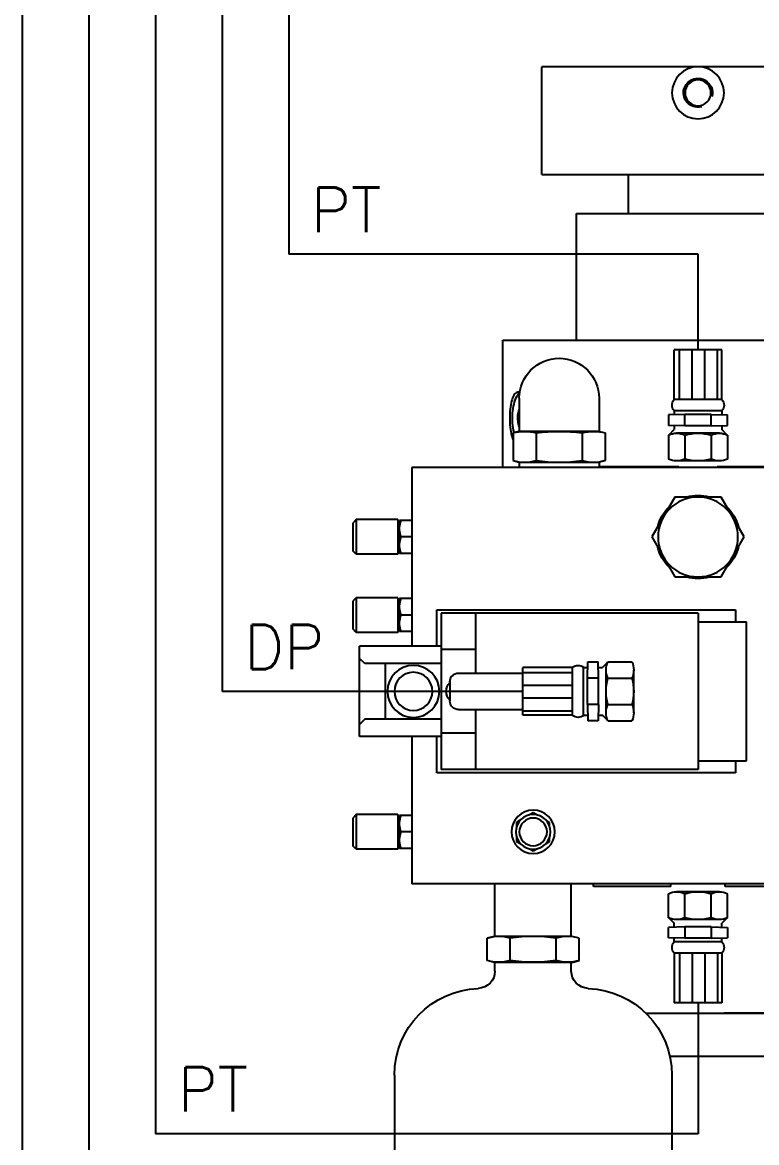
# Model space of a CAD drawing. Extents: x 0 to 34, y 0 to 22.
# Drawn here: x 7.89 to 9.833, y 13.305 to 16.271 of the extents above; entities that cross this region are included whole.
import ezdxf

# ---------------------------------------------------------------- set-up
doc = ezdxf.new("R2010")
doc.units = 0
doc.header["$LTSCALE"] = 0.375
doc.header["$MEASUREMENT"] = 0
doc.linetypes.add('PHANTOM', pattern=[2.5, 1.25, -0.25, 0.25, -0.25, 0.25, -0.25])
doc.layers.get('0').update_dxf_attribs({"color": 4})
for name, color, linetype in [('1', 4, 'Continuous'), ('_GEOM_251_CONT_67108_0_LEFT_', 251, 'Continuous'), ('_GEOM_251_PHAN_67108_0_LEFT_', 251, 'PHANTOM'), ('TEXT', 7, 'Continuous')]:
    doc.layers.add(name, color=color, linetype=linetype)
doc.styles.add('ROMANS', font='ROMANS.shx')

# ---------------------------------------------------------------- blocks, each defined once
blk = doc.blocks.new('A$C30462145')
at = {"layer": '1', "color": 2, "lineweight": -3}
for p, q in [((-0.0628, 3.7243), (0.0628, 3.7243)), ((-0.0628, 3.5928), (-0.0628, 3.7243)), ((-0.052, 3.5928), (-0.052, 3.7243)), ((-0.0183, 3.5928), (-0.0183, 3.7243)), ((0.0154, 3.5928), (0.0154, 3.7243)), ((0.0491, 3.5928), (0.0491, 3.7243)), ((0.0628, 3.5928), (0.0628, 3.7243)), ((-0.0628, 3.5928), (0.0628, 3.5928)), ((-0.0628, 3.5631), (0.0628, 3.5631)), ((-0.0628, 3.5631), (-0.0628, 3.5525)), ((0.0628, 3.5631), (0.0628, 3.5525)), ((-0.0347, 3.5531), (-0.0782, 3.552)), ((-0.0782, 3.5245), (-0.0782, 3.552)), ((-0.0347, 3.5531), (0.0347, 3.5531)), ((-0.0347, 3.5234), (-0.0347, 3.5531)), ((0.0347, 3.5531), (0.0782, 3.552)), ((0.0347, 3.5234), (0.0347, 3.5531)), ((0.0782, 3.552), (0.0782, 3.5245)), ((-0.0347, 3.5234), (-0.0782, 3.5245)), ((-0.0766, 3.4996), (-0.0628, 3.5134)), ((-0.0628, 3.524), (-0.0628, 3.5134)), ((-0.0566, 3.5036), (0.0566, 3.5036)), ((-0.0347, 3.5234), (0.0347, 3.5234)), ((0.0347, 3.5234), (0.0782, 3.5245)), ((0.0628, 3.524), (0.0628, 3.5134)), ((0.0765, 3.4997), (0.0628, 3.5134)), ((-0.0784, 3.4988), (-0.0784, 3.4353)), ((-0.0348, 3.4988), (-0.0348, 3.4353)), ((0.0348, 3.4988), (0.0348, 3.4353)), ((0.0784, 3.4988), (0.0784, 3.4353)), ((-0.0566, 3.4305), (0.0566, 3.4305)), ((0.1701, 2.7636), (0.1701, 2.8768)), ((0.2384, 2.8986), (0.175, 2.8986)), ((0.2393, 2.8967), (0.253, 2.883)), ((0.2432, 2.7636), (0.2432, 2.8768)), ((0.2636, 2.883), (0.253, 2.883)), ((0.263, 2.8549), (0.2641, 2.8984)), ((0.2916, 2.8984), (0.2641, 2.8984)), ((0.2927, 2.8549), (0.2916, 2.8984)), ((0.3027, 2.883), (0.2921, 2.883)), ((0.3027, 2.7574), (0.3027, 2.883)), ((0.3324, 2.7574), (0.3324, 2.883)), ((0.3324, 2.883), (0.4639, 2.883)), ((0.4639, 2.7574), (0.4639, 2.883)), ((0.2384, 2.8551), (0.175, 2.8551)), ((0.263, 2.7855), (0.263, 2.8549)), ((0.263, 2.8549), (0.2927, 2.8549)), ((0.2927, 2.7855), (0.2927, 2.8549)), ((0.3324, 2.8693), (0.4639, 2.8693)), ((0.3324, 2.8356), (0.4639, 2.8356)), ((0.3324, 2.8019), (0.4639, 2.8019)), ((0.2384, 2.7854), (0.175, 2.7854)), ((0.263, 2.7855), (0.2641, 2.742)), ((0.263, 2.7855), (0.2927, 2.7855)), ((0.2927, 2.7855), (0.2916, 2.742)), ((0.3324, 2.7682), (0.4639, 2.7682)), ((0.2384, 2.7418), (0.175, 2.7418)), ((0.2393, 2.7436), (0.253, 2.7574)), ((0.2636, 2.7574), (0.253, 2.7574)), ((0.2641, 2.742), (0.2916, 2.742)), ((0.3027, 2.7574), (0.2921, 2.7574)), ((0.3324, 2.7574), (0.4639, 2.7574)), ((-0.0784, 2.221), (-0.0784, 2.2845)), ((-0.0566, 2.2893), (0.0566, 2.2893)), ((-0.0348, 2.221), (-0.0348, 2.2845)), ((0.0348, 2.221), (0.0348, 2.2845)), ((0.0784, 2.221), (0.0784, 2.2845)), ((-0.0347, 2.1965), (-0.0782, 2.1954)), ((-0.0782, 2.1954), (-0.0782, 2.1679)), ((-0.0766, 2.2202), (-0.0628, 2.2065)), ((-0.0628, 2.1959), (-0.0628, 2.2065)), ((-0.0566, 2.2162), (0.0566, 2.2162)), ((-0.0347, 2.1965), (0.0347, 2.1965)), ((-0.0347, 2.1965), (-0.0347, 2.1668)), ((0.0347, 2.1965), (0.0782, 2.1954)), ((0.0347, 2.1965), (0.0347, 2.1668)), ((0.0765, 2.2202), (0.0628, 2.2065)), ((0.0628, 2.1959), (0.0628, 2.2065)), ((0.0782, 2.1679), (0.0782, 2.1954)), ((-0.0347, 2.1668), (-0.0782, 2.1679)), ((-0.0628, 2.1568), (-0.0628, 2.1674)), ((-0.0347, 2.1668), (0.0347, 2.1668)), ((0.0347, 2.1668), (0.0782, 2.1679)), ((0.0628, 2.1568), (0.0628, 2.1674)), ((-0.0628, 2.1568), (0.0628, 2.1568)), ((-0.0628, 2.1271), (0.0628, 2.1271)), ((-0.0628, 2.1271), (-0.0628, 1.9956)), ((-0.052, 2.1271), (-0.052, 1.9956)), ((-0.0183, 2.1271), (-0.0183, 1.9956)), ((0.0154, 2.1271), (0.0154, 1.9956)), ((0.0491, 2.1271), (0.0491, 1.9956)), ((0.0628, 2.1271), (0.0628, 1.9956)), ((-0.0628, 1.9956), (0.0628, 1.9956))]:
    blk.add_line(p, q, dxfattribs=at)
for centre, radius, start, end in [((-0.0472, 3.5779), 0.0216, 136.4389, 223.5611), ((0.0472, 3.5779), 0.0216, 316.4389, 43.5611), ((-0.0566, 3.4519), 0.0518, 65.1171, 114.8829), ((0, 3.3749), 0.1288, 74.2981, 105.7019), ((0.0566, 3.4519), 0.0518, 65.1171, 114.8829), ((-0.0566, 3.4823), 0.0518, 245.1171, 294.8829), ((0, 3.5593), 0.1288, 254.2981, 285.7019), ((0.0566, 3.4823), 0.0518, 245.1171, 294.8829), ((0.2219, 2.8768), 0.0518, 155.1171, 204.8829), ((0.1915, 2.8768), 0.0518, 335.1171, 24.8829), ((0.3175, 2.8674), 0.0216, 46.4389, 133.5611), ((0.2989, 2.8202), 0.1288, 164.2981, 195.7019), ((0.1145, 2.8202), 0.1288, 344.2981, 15.7019), ((0.2219, 2.7636), 0.0518, 155.1171, 204.8829), ((0.1915, 2.7636), 0.0518, 335.1171, 24.8829), ((0.3175, 2.773), 0.0216, 226.4389, 313.5611), ((-0.0566, 2.2376), 0.0518, 65.1171, 114.8829), ((0, 2.1606), 0.1288, 74.2981, 105.7019), ((0.0566, 2.2376), 0.0518, 65.1171, 114.8829), ((-0.0566, 2.268), 0.0518, 245.1171, 294.8829), ((0, 2.345), 0.1288, 254.2981, 285.7019), ((0.0566, 2.268), 0.0518, 245.1171, 294.8829), ((-0.0472, 2.1419), 0.0216, 136.4389, 223.5611), ((0.0472, 2.1419), 0.0216, 316.4389, 43.5611)]:
    blk.add_arc(centre, radius, start, end, dxfattribs=at)
at = {"layer": '_GEOM_251_CONT_67108_0_LEFT_', "linetype": 'Continuous', "lineweight": -3}
for p, q in [((0.4742, 3.5627), (0.4731, 3.5658)), ((0.4752, 3.5594), (0.4742, 3.5627)), ((0.4759, 3.5557), (0.4752, 3.5594)), ((0.4751, 3.5278), (0.4759, 3.5315)), ((0.4765, 3.5518), (0.4759, 3.5557)), ((0.4759, 3.5315), (0.4764, 3.5354)), ((0.4764, 3.5354), (0.4768, 3.5394)), ((0.4768, 3.5477), (0.4765, 3.5518)), ((0.4769, 3.5436), (0.4768, 3.5477)), ((0.4768, 3.5394), (0.4769, 3.5436)), ((0.4731, 3.5214), (0.4742, 3.5244)), ((0.4742, 3.5244), (0.4751, 3.5278))]:
    blk.add_line(p, q, dxfattribs=at)
blk.add_arc((0, 4.4049), 0.0383, 255, 195, dxfattribs=at)
at = {"layer": '_GEOM_251_PHAN_67108_0_LEFT_', "linetype": 'Continuous', "lineweight": -3, "ltscale": 0.9256}
blk.add_line((-0.4134, 4.4738), (0.4134, 4.4738), dxfattribs=at)
at = {"layer": '_GEOM_251_PHAN_67108_0_LEFT_', "linetype": 'Continuous', "lineweight": -3, "ltscale": 0.1171}
blk.add_line((0.4134, 4.189), (0.4134, 4.4738), dxfattribs=at)
at = {"layer": '_GEOM_251_PHAN_67108_0_LEFT_', "linetype": 'Continuous', "lineweight": -3, "ltscale": 0.3088}
blk.add_line((0.4134, 4.189), (-0.3376, 4.189), dxfattribs=at)
at = {"layer": '_GEOM_251_PHAN_67108_0_LEFT_', "linetype": 'Continuous', "lineweight": -3, "ltscale": 0.0425}
blk.add_line((0.1837, 4.0856), (0.1837, 4.189), dxfattribs=at)
at = {"layer": '_GEOM_251_PHAN_67108_0_LEFT_', "linetype": 'Continuous', "lineweight": -3, "ltscale": 0.2157}
blk.add_line((0.3215, 4.0856), (-0.203, 4.0856), dxfattribs=at)
at = {"layer": '_GEOM_251_PHAN_67108_0_LEFT_', "linetype": 'Continuous', "lineweight": -3, "ltscale": 0.1379}
blk.add_line((0.3215, 3.7503), (0.3215, 4.0856), dxfattribs=at)
at = {"layer": '_GEOM_251_PHAN_67108_0_LEFT_', "linetype": 'Continuous', "lineweight": -3, "ltscale": 0.1842}
blk.add_line((0.5167, 3.7503), (-0.1819, 3.7503), dxfattribs=at)
at = {"layer": '_GEOM_251_PHAN_67108_0_LEFT_', "linetype": 'Continuous', "lineweight": -3, "ltscale": 0.1388}
blk.add_line((0.5167, 3.4127), (0.5167, 3.7503), dxfattribs=at)
at = {"layer": '_GEOM_251_PHAN_67108_0_LEFT_', "linetype": 'Continuous', "lineweight": -3, "ltscale": 0.0359}
for p, q in [((0.2618, 3.5965), (0.2618, 3.5092)), ((0.4731, 3.5965), (0.4731, 3.5092)), ((0.79, 3.1854), (0.79, 3.2726)), ((0.79, 2.9787), (0.79, 3.0659)), ((0.79, 2.4045), (0.79, 2.4918))]:
    blk.add_line(p, q, dxfattribs=at)
at = {"layer": '_GEOM_251_PHAN_67108_0_LEFT_', "linetype": 'Continuous', "lineweight": -3}
for p, q in [((0.4718, 3.6118), (0.472, 3.6119)), ((0.4719, 3.6102), (0.4739, 3.6087)), ((0.472, 3.6119), (0.4745, 3.6125)), ((0.4739, 3.6087), (0.4763, 3.6063)), ((0.4745, 3.6125), (0.4757, 3.6125)), ((0.4757, 3.6125), (0.4769, 3.6125)), ((0.4763, 3.6063), (0.4785, 3.6033)), ((0.4769, 3.6125), (0.4792, 3.6119)), ((0.4785, 3.6033), (0.4807, 3.5998)), ((0.4792, 3.6119), (0.4814, 3.6108)), ((0.4807, 3.5998), (0.4827, 3.5957)), ((0.4814, 3.6108), (0.4836, 3.6092)), ((0.4827, 3.5957), (0.4846, 3.5912)), ((0.4836, 3.6092), (0.4856, 3.607)), ((0.4846, 3.5912), (0.4862, 3.5862)), ((0.4856, 3.607), (0.4875, 3.6043)), ((0.4875, 3.6043), (0.4892, 3.6011)), ((0.4892, 3.6011), (0.4908, 3.5975)), ((0.4908, 3.5975), (0.4922, 3.5934)), ((0.4922, 3.5934), (0.4935, 3.5889)), ((0.4935, 3.5889), (0.4947, 3.5841)), ((0.4737, 3.5581), (0.4731, 3.56)), ((0.4862, 3.5862), (0.4877, 3.5809)), ((0.4877, 3.5809), (0.489, 3.5752)), ((0.489, 3.5752), (0.4901, 3.5692)), ((0.4901, 3.5692), (0.4909, 3.563)), ((0.4909, 3.563), (0.4915, 3.5567)), ((0.4947, 3.5841), (0.4956, 3.5789)), ((0.4956, 3.5789), (0.4965, 3.5735)), ((0.4965, 3.5735), (0.4971, 3.5678)), ((0.4971, 3.5678), (0.4977, 3.5619)), ((0.4977, 3.5619), (0.498, 3.5559)), ((0.4743, 3.5554), (0.4737, 3.5581)), ((0.4737, 3.5292), (0.4743, 3.5318)), ((0.4747, 3.5526), (0.4743, 3.5554)), ((0.4743, 3.5318), (0.4747, 3.5346)), ((0.4751, 3.5497), (0.4747, 3.5526)), ((0.4747, 3.5346), (0.4751, 3.5376)), ((0.4753, 3.5467), (0.4751, 3.5497)), ((0.4751, 3.5376), (0.4753, 3.5406)), ((0.4754, 3.5436), (0.4753, 3.5467)), ((0.4753, 3.5406), (0.4754, 3.5436)), ((0.4915, 3.5306), (0.4909, 3.5242)), ((0.4915, 3.5567), (0.4919, 3.5502)), ((0.4919, 3.5371), (0.4915, 3.5306)), ((0.4919, 3.5502), (0.492, 3.5436)), ((0.492, 3.5436), (0.4919, 3.5371)), ((0.498, 3.5314), (0.4977, 3.5254)), ((0.498, 3.5559), (0.4983, 3.5498)), ((0.4983, 3.5375), (0.498, 3.5314)), ((0.4983, 3.5498), (0.4983, 3.5436)), ((0.4983, 3.5436), (0.4983, 3.5375)), ((0.2532, 3.5063), (0.2455, 3.5046)), ((0.2608, 3.5076), (0.2532, 3.5063)), ((0.2684, 3.5084), (0.2608, 3.5076)), ((0.276, 3.5086), (0.2684, 3.5084)), ((0.2836, 3.5084), (0.276, 3.5086)), ((0.2911, 3.5076), (0.2836, 3.5084)), ((0.2987, 3.5063), (0.2911, 3.5076)), ((0.3065, 3.5046), (0.2987, 3.5063)), ((0.322, 3.5063), (0.3065, 3.5046)), ((0.3371, 3.5076), (0.322, 3.5063)), ((0.3523, 3.5084), (0.3371, 3.5076)), ((0.3674, 3.5086), (0.3523, 3.5084)), ((0.3826, 3.5084), (0.3674, 3.5086)), ((0.3978, 3.5076), (0.3826, 3.5084)), ((0.4129, 3.5063), (0.3978, 3.5076)), ((0.4284, 3.5046), (0.4129, 3.5063)), ((0.4362, 3.5063), (0.4284, 3.5046)), ((0.4438, 3.5076), (0.4362, 3.5063)), ((0.4513, 3.5084), (0.4438, 3.5076)), ((0.4589, 3.5086), (0.4513, 3.5084)), ((0.4665, 3.5084), (0.4589, 3.5086)), ((0.4741, 3.5076), (0.4665, 3.5084)), ((0.4731, 3.5272), (0.4737, 3.5292)), ((0.4817, 3.5063), (0.4741, 3.5076)), ((0.4894, 3.5046), (0.4817, 3.5063)), ((0.4877, 3.5064), (0.4874, 3.5051)), ((0.489, 3.5121), (0.4877, 3.5064)), ((0.4901, 3.518), (0.489, 3.5121)), ((0.4909, 3.5242), (0.4901, 3.518)), ((0.4947, 3.5032), (0.4935, 3.4983)), ((0.4956, 3.5084), (0.4947, 3.5032)), ((0.4965, 3.5138), (0.4956, 3.5084)), ((0.4971, 3.5195), (0.4965, 3.5138)), ((0.4977, 3.5254), (0.4971, 3.5195)), ((0.4908, 3.4898), (0.4894, 3.4867)), ((0.4922, 3.4938), (0.4908, 3.4898)), ((0.4935, 3.4983), (0.4922, 3.4938)), ((0.2532, 3.4294), (0.2455, 3.4311)), ((0.2608, 3.4281), (0.2532, 3.4294)), ((0.2684, 3.4273), (0.2608, 3.4281)), ((0.276, 3.4271), (0.2684, 3.4273)), ((0.2836, 3.4273), (0.276, 3.4271)), ((0.2911, 3.4281), (0.2836, 3.4273)), ((0.2987, 3.4294), (0.2911, 3.4281)), ((0.3065, 3.4311), (0.2987, 3.4294)), ((0.322, 3.4294), (0.3065, 3.4311)), ((0.3371, 3.4281), (0.322, 3.4294)), ((0.3523, 3.4273), (0.3371, 3.4281)), ((0.3674, 3.4271), (0.3523, 3.4273)), ((0.3826, 3.4273), (0.3674, 3.4271)), ((0.3978, 3.4281), (0.3826, 3.4273)), ((0.4129, 3.4294), (0.3978, 3.4281)), ((0.4284, 3.4311), (0.4129, 3.4294)), ((0.4362, 3.4294), (0.4284, 3.4311)), ((0.4438, 3.4281), (0.4362, 3.4294)), ((0.4513, 3.4273), (0.4438, 3.4281)), ((0.4589, 3.4271), (0.4513, 3.4273)), ((0.4665, 3.4273), (0.4589, 3.4271)), ((0.4741, 3.4281), (0.4665, 3.4273)), ((0.4817, 3.4294), (0.4741, 3.4281)), ((0.4894, 3.4311), (0.4817, 3.4294)), ((0.7869, 3.2701), (0.7861, 3.2726)), ((0.7877, 3.2676), (0.7869, 3.2701)), ((0.7883, 3.2651), (0.7877, 3.2676)), ((0.7888, 3.2627), (0.7883, 3.2651)), ((0.7892, 3.2603), (0.7888, 3.2627)), ((0.7869, 3.2316), (0.7877, 3.234)), ((0.7877, 3.234), (0.7883, 3.2365)), ((0.7883, 3.2365), (0.7888, 3.2389)), ((0.7888, 3.2389), (0.7892, 3.2413)), ((0.7896, 3.258), (0.7892, 3.2603)), ((0.7892, 3.2413), (0.7896, 3.2437)), ((0.7898, 3.2556), (0.7896, 3.258)), ((0.7896, 3.2437), (0.7898, 3.2461)), ((0.79, 3.2532), (0.7898, 3.2556)), ((0.7898, 3.2461), (0.79, 3.2484)), ((0.79, 3.2508), (0.79, 3.2532)), ((0.79, 3.2484), (0.79, 3.2508)), ((0.7861, 3.229), (0.7869, 3.2316)), ((0.7869, 3.2264), (0.7861, 3.229)), ((0.7877, 3.224), (0.7869, 3.2264)), ((0.7883, 3.2215), (0.7877, 3.224)), ((0.7888, 3.2191), (0.7883, 3.2215)), ((0.7892, 3.2167), (0.7888, 3.2191)), ((0.7896, 3.2143), (0.7892, 3.2167)), ((0.7898, 3.2119), (0.7896, 3.2143)), ((0.79, 3.2096), (0.7898, 3.2119)), ((0.7898, 3.2024), (0.79, 3.2048)), ((0.79, 3.2072), (0.79, 3.2096)), ((0.79, 3.2048), (0.79, 3.2072)), ((0.7861, 3.1854), (0.7869, 3.1879)), ((0.7869, 3.1879), (0.7877, 3.1904)), ((0.7877, 3.1904), (0.7883, 3.1929)), ((0.7883, 3.1929), (0.7888, 3.1953)), ((0.7888, 3.1953), (0.7892, 3.1977)), ((0.7892, 3.1977), (0.7896, 3.2)), ((0.7896, 3.2), (0.7898, 3.2024)), ((0.7869, 3.0634), (0.7861, 3.0659)), ((0.7877, 3.0609), (0.7869, 3.0634)), ((0.7883, 3.0585), (0.7877, 3.0609)), ((0.7888, 3.056), (0.7883, 3.0585)), ((0.7892, 3.0537), (0.7888, 3.056)), ((0.7869, 3.0249), (0.7877, 3.0274)), ((0.7877, 3.0274), (0.7883, 3.0298)), ((0.7883, 3.0298), (0.7888, 3.0322)), ((0.7888, 3.0322), (0.7892, 3.0346)), ((0.7896, 3.0513), (0.7892, 3.0537)), ((0.7892, 3.0346), (0.7896, 3.037)), ((0.7898, 3.0489), (0.7896, 3.0513)), ((0.7896, 3.037), (0.7898, 3.0394)), ((0.79, 3.0465), (0.7898, 3.0489)), ((0.7898, 3.0394), (0.79, 3.0417)), ((0.79, 3.0441), (0.79, 3.0465)), ((0.79, 3.0417), (0.79, 3.0441)), ((0.7861, 3.0223), (0.7869, 3.0249)), ((0.7869, 3.0198), (0.7861, 3.0223)), ((0.7877, 3.0173), (0.7869, 3.0198)), ((0.7883, 3.0148), (0.7877, 3.0173)), ((0.7888, 3.0124), (0.7883, 3.0148)), ((0.7892, 3.01), (0.7888, 3.0124)), ((0.7896, 3.0076), (0.7892, 3.01)), ((0.7898, 3.0053), (0.7896, 3.0076)), ((0.7896, 2.9934), (0.7898, 2.9957)), ((0.79, 3.0029), (0.7898, 3.0053)), ((0.7898, 2.9957), (0.79, 2.9981)), ((0.79, 3.0005), (0.79, 3.0029)), ((0.79, 2.9981), (0.79, 3.0005)), ((0.7861, 2.9787), (0.7869, 2.9812)), ((0.7869, 2.9812), (0.7877, 2.9837)), ((0.7877, 2.9837), (0.7883, 2.9862)), ((0.7883, 2.9862), (0.7888, 2.9886)), ((0.7888, 2.9886), (0.7892, 2.991)), ((0.7892, 2.991), (0.7896, 2.9934)), ((0.7869, 2.4892), (0.7861, 2.4918)), ((0.7877, 2.4868), (0.7869, 2.4892)), ((0.7883, 2.4843), (0.7877, 2.4868)), ((0.7888, 2.4819), (0.7883, 2.4843)), ((0.7892, 2.4795), (0.7888, 2.4819)), ((0.7896, 2.4771), (0.7892, 2.4795)), ((0.7892, 2.4605), (0.7896, 2.4628)), ((0.7898, 2.4747), (0.7896, 2.4771)), ((0.7896, 2.4628), (0.7898, 2.4652)), ((0.79, 2.4724), (0.7898, 2.4747)), ((0.7898, 2.4652), (0.79, 2.4676)), ((0.79, 2.47), (0.79, 2.4724)), ((0.79, 2.4676), (0.79, 2.47)), ((0.7861, 2.4482), (0.7869, 2.4507)), ((0.7869, 2.4456), (0.7861, 2.4482)), ((0.7869, 2.4507), (0.7877, 2.4532)), ((0.7877, 2.4431), (0.7869, 2.4456)), ((0.7877, 2.4532), (0.7883, 2.4557)), ((0.7883, 2.4407), (0.7877, 2.4431)), ((0.7883, 2.4557), (0.7888, 2.4581)), ((0.7888, 2.4383), (0.7883, 2.4407)), ((0.7888, 2.4581), (0.7892, 2.4605)), ((0.7892, 2.4359), (0.7888, 2.4383)), ((0.7896, 2.4335), (0.7892, 2.4359)), ((0.7898, 2.4311), (0.7896, 2.4335)), ((0.7861, 2.4045), (0.7869, 2.4071)), ((0.7869, 2.4071), (0.7877, 2.4096)), ((0.7877, 2.4096), (0.7883, 2.412)), ((0.7883, 2.412), (0.7888, 2.4144)), ((0.7888, 2.4144), (0.7892, 2.4168)), ((0.7892, 2.4168), (0.7896, 2.4192)), ((0.7896, 2.4192), (0.7898, 2.4216)), ((0.79, 2.4287), (0.7898, 2.4311)), ((0.7898, 2.4216), (0.79, 2.424)), ((0.79, 2.4263), (0.79, 2.4287)), ((0.79, 2.424), (0.79, 2.4263)), ((0.3144, 2.167), (0.3221, 2.1687)), ((0.3221, 2.1687), (0.3297, 2.17)), ((0.3297, 2.17), (0.3373, 2.1708)), ((0.3373, 2.1708), (0.3449, 2.171)), ((0.3449, 2.171), (0.3525, 2.1708)), ((0.3525, 2.1708), (0.36, 2.17)), ((0.36, 2.17), (0.3676, 2.1687)), ((0.3676, 2.1687), (0.3754, 2.167)), ((0.3754, 2.167), (0.3909, 2.1687)), ((0.3909, 2.1687), (0.406, 2.17)), ((0.406, 2.17), (0.4212, 2.1708)), ((0.4212, 2.1708), (0.4364, 2.171)), ((0.4364, 2.171), (0.4515, 2.1708)), ((0.4515, 2.1708), (0.4667, 2.17)), ((0.4667, 2.17), (0.4818, 2.1687)), ((0.4818, 2.1687), (0.4973, 2.167)), ((0.4973, 2.167), (0.5051, 2.1687)), ((0.5051, 2.1687), (0.5127, 2.17)), ((0.5127, 2.17), (0.5202, 2.1708)), ((0.5202, 2.1708), (0.5278, 2.171)), ((0.5278, 2.171), (0.5354, 2.1708)), ((0.543, 2.17), (0.5506, 2.1687)), ((0.5506, 2.1687), (0.5583, 2.167)), ((0.3144, 2.1073), (0.3221, 2.1056)), ((0.3676, 2.1056), (0.3754, 2.1073)), ((0.3754, 2.1073), (0.3909, 2.1056)), ((0.4818, 2.1056), (0.4973, 2.1073)), ((0.4973, 2.1073), (0.5051, 2.1056)), ((0.5506, 2.1056), (0.5583, 2.1073)), ((0.3221, 2.1056), (0.3297, 2.1043)), ((0.3297, 2.1043), (0.3373, 2.1035)), ((0.3373, 2.1035), (0.3449, 2.1032)), ((0.3449, 2.1032), (0.3525, 2.1035)), ((0.3525, 2.1035), (0.36, 2.1043)), ((0.36, 2.1043), (0.3676, 2.1056)), ((0.3909, 2.1056), (0.406, 2.1043)), ((0.406, 2.1043), (0.4212, 2.1035)), ((0.4212, 2.1035), (0.4364, 2.1032)), ((0.4364, 2.1032), (0.4515, 2.1035)), ((0.4515, 2.1035), (0.4667, 2.1043)), ((0.4667, 2.1043), (0.4818, 2.1056)), ((0.5051, 2.1056), (0.5127, 2.1043)), ((0.5127, 2.1043), (0.5202, 2.1035)), ((0.5202, 2.1035), (0.5278, 2.1032)), ((0.5278, 2.1032), (0.5354, 2.1035)), ((0.543, 2.1043), (0.5506, 2.1056))]:
    blk.add_line(p, q, dxfattribs=at)
at = {"layer": '_GEOM_251_PHAN_67108_0_LEFT_', "linetype": 'Continuous', "lineweight": -3, "ltscale": 0.0079}
for p, q in [((0.2641, 3.5092), (0.2455, 3.5046)), ((0.4708, 3.5092), (0.4894, 3.5046)), ((0.2455, 3.4311), (0.2641, 3.4265)), ((0.4894, 3.4311), (0.4708, 3.4265)), ((0.3144, 2.167), (0.333, 2.1716)), ((0.5583, 2.167), (0.5397, 2.1716)), ((0.333, 2.1027), (0.3144, 2.1073)), ((0.5397, 2.1027), (0.5583, 2.1073))]:
    blk.add_line(p, q, dxfattribs=at)
at = {"layer": '_GEOM_251_PHAN_67108_0_LEFT_', "linetype": 'Continuous', "lineweight": -3, "ltscale": 0.0302}
for p, q in [((0.2455, 3.5046), (0.2455, 3.4311)), ((0.3065, 3.5046), (0.3065, 3.4311)), ((0.4284, 3.5046), (0.4284, 3.4311)), ((0.4894, 3.5046), (0.4894, 3.4311)), ((0.914, 3.2657), (0.914, 3.1923)), ((0.914, 3.0591), (0.914, 2.9856)), ((0.914, 2.4849), (0.914, 2.4114))]:
    blk.add_line(p, q, dxfattribs=at)
at = {"layer": '_GEOM_251_PHAN_67108_0_LEFT_', "linetype": 'Continuous', "lineweight": -3, "ltscale": 0.0869}
for p, q in [((0.4731, 3.5092), (0.2618, 3.5092)), ((0.0505, 3.415), (0.2618, 3.415)), ((0.2618, 3.4265), (0.4731, 3.4265))]:
    blk.add_line(p, q, dxfattribs=at)
at = {"layer": '_GEOM_251_PHAN_67108_0_LEFT_', "linetype": 'Continuous', "lineweight": -3, "ltscale": 0.5295}
blk.add_line((-0.5298, 3.4127), (0.7579, 3.4127), dxfattribs=at)
at = {"layer": '_GEOM_251_PHAN_67108_0_LEFT_', "linetype": 'Continuous', "lineweight": -3, "ltscale": 0.093}
blk.add_line((-0.2768, 3.415), (-0.0505, 3.415), dxfattribs=at)
at = {"layer": '_GEOM_251_PHAN_67108_0_LEFT_', "linetype": 'Continuous', "lineweight": -3, "ltscale": 0.0057}
for p, q in [((0.2618, 3.4265), (0.2618, 3.4127)), ((0.4731, 3.4265), (0.4731, 3.4127))]:
    blk.add_line(p, q, dxfattribs=at)
at = {"layer": '_GEOM_251_PHAN_67108_0_LEFT_', "linetype": 'Continuous', "lineweight": -3, "ltscale": 0.1946}
blk.add_line((0.7579, 3.4127), (0.7579, 2.9396), dxfattribs=at)
at = {"layer": '_GEOM_251_PHAN_67108_0_LEFT_', "linetype": 'Continuous', "lineweight": -3, "ltscale": 0.0502}
for p, q in [((-0.122, 3.229), (-0.061, 3.3346)), ((-0.061, 3.3346), (0.061, 3.3346)), ((0.061, 3.3346), (0.122, 3.229)), ((-0.061, 3.1234), (-0.122, 3.229)), ((0.122, 3.229), (0.061, 3.1234)), ((0.061, 3.1234), (-0.061, 3.1234))]:
    blk.add_line(p, q, dxfattribs=at)
at = {"layer": '_GEOM_251_PHAN_67108_0_LEFT_', "linetype": 'Continuous', "lineweight": -3, "ltscale": 0.0132}
for p, q in [((0.7579, 3.2726), (0.79, 3.2726)), ((0.7579, 3.1854), (0.79, 3.1854)), ((0.7579, 3.0659), (0.79, 3.0659)), ((-0.0988, 3.0361), (-0.0988, 3.0039)), ((0.7579, 2.9787), (0.79, 2.9787)), ((-0.0988, 2.6365), (-0.0988, 2.6043)), ((0.7579, 2.4918), (0.79, 2.4918)), ((0.7579, 2.4045), (0.79, 2.4045))]:
    blk.add_line(p, q, dxfattribs=at)
at = {"layer": '_GEOM_251_PHAN_67108_0_LEFT_', "linetype": 'Continuous', "lineweight": -3, "ltscale": 0.0019}
for p, q in [((0.7946, 3.2635), (0.79, 3.2635)), ((0.7946, 3.1946), (0.79, 3.1946)), ((0.7946, 3.0568), (0.79, 3.0568)), ((0.7946, 2.9879), (0.79, 2.9879)), ((0.7946, 2.4826), (0.79, 2.4826)), ((0.7946, 2.4137), (0.79, 2.4137))]:
    blk.add_line(p, q, dxfattribs=at)
at = {"layer": '_GEOM_251_PHAN_67108_0_LEFT_', "linetype": 'Continuous', "lineweight": -3, "ltscale": 0.0378}
for p, q in [((0.7946, 3.2749), (0.7946, 3.1831)), ((0.9049, 3.2749), (0.9049, 3.1831)), ((0.7946, 3.0682), (0.7946, 2.9764)), ((0.9049, 3.0682), (0.9049, 2.9764)), ((0.5879, 2.9309), (0.6798, 2.9309)), ((0.5879, 2.7095), (0.6798, 2.7095)), ((0.7946, 2.4941), (0.7946, 2.4022)), ((0.9049, 2.4941), (0.9049, 2.4022)), ((0.3353, 2.1716), (0.3353, 2.3104)), ((0.5374, 2.1716), (0.5374, 2.3104))]:
    blk.add_line(p, q, dxfattribs=at)
at = {"layer": '_GEOM_251_PHAN_67108_0_LEFT_', "linetype": 'Continuous', "lineweight": -3, "ltscale": 0.0453}
for p, q in [((0.7946, 3.2749), (0.9049, 3.2749)), ((0.7946, 3.1831), (0.9049, 3.1831)), ((0.7946, 3.0682), (0.9049, 3.0682)), ((0.7946, 2.9764), (0.9049, 2.9764)), ((0.7946, 2.4941), (0.9049, 2.4941)), ((0.7946, 2.4022), (0.9049, 2.4022))]:
    blk.add_line(p, q, dxfattribs=at)
at = {"layer": '_GEOM_251_PHAN_67108_0_LEFT_', "linetype": 'Continuous', "lineweight": -3, "ltscale": 0.0053}
for p, q in [((0.9049, 3.2749), (0.914, 3.2657)), ((0.9049, 3.1831), (0.914, 3.1923)), ((0.9049, 3.0682), (0.914, 3.0591)), ((0.9049, 2.9764), (0.914, 2.9856)), ((0.9049, 2.4941), (0.914, 2.4849)), ((0.9049, 2.4022), (0.914, 2.4114))]:
    blk.add_line(p, q, dxfattribs=at)
at = {"layer": '_GEOM_251_PHAN_67108_0_LEFT_', "linetype": 'Continuous', "lineweight": -3, "ltscale": 0.0116}
for p, q in [((0.7579, 3.229), (0.7861, 3.229)), ((0.7579, 3.0223), (0.7861, 3.0223)), ((0.7579, 2.4482), (0.7861, 2.4482))]:
    blk.add_line(p, q, dxfattribs=at)
at = {"layer": '_GEOM_251_PHAN_67108_0_LEFT_', "linetype": 'Continuous', "lineweight": -3, "ltscale": 0.3249}
for p, q in [((0.6913, 3.0361), (-0.0988, 3.0361)), ((-0.0988, 2.6043), (0.6913, 2.6043))]:
    blk.add_line(p, q, dxfattribs=at)
at = {"layer": '_GEOM_251_PHAN_67108_0_LEFT_', "linetype": 'Continuous', "lineweight": -3, "ltscale": 0.17}
for p, q in [((0, 3.0269), (0, 2.6135)), ((0.6798, 3.0269), (0.6798, 2.6135))]:
    blk.add_line(p, q, dxfattribs=at)
at = {"layer": '_GEOM_251_PHAN_67108_0_LEFT_', "linetype": 'Continuous', "lineweight": -3, "ltscale": 0.2796}
for p, q in [((0, 3.0269), (0.6798, 3.0269)), ((0, 2.6135), (0.6798, 2.6135))]:
    blk.add_line(p, q, dxfattribs=at)
at = {"layer": '_GEOM_251_PHAN_67108_0_LEFT_', "linetype": 'Continuous', "lineweight": -3, "ltscale": 0.0652}
for p, q in [((0.5879, 2.8684), (0.5879, 3.0269)), ((0.5879, 2.6135), (0.5879, 2.772))]:
    blk.add_line(p, q, dxfattribs=at)
at = {"layer": '_GEOM_251_PHAN_67108_0_LEFT_', "linetype": 'Continuous', "lineweight": -3, "ltscale": 0.0397}
for p, q in [((0.6913, 2.9396), (0.6913, 3.0361)), ((0.6913, 2.6043), (0.6913, 2.7008))]:
    blk.add_line(p, q, dxfattribs=at)
at = {"layer": '_GEOM_251_PHAN_67108_0_LEFT_', "linetype": 'Continuous', "lineweight": -3, "ltscale": 0.1511}
blk.add_line((-0.1286, 2.6365), (-0.1286, 3.0039), dxfattribs=at)
at = {"layer": '_GEOM_251_PHAN_67108_0_LEFT_', "linetype": 'Continuous', "lineweight": -3, "ltscale": 0.0529}
for p, q in [((0, 3.0039), (-0.1286, 3.0039)), ((0, 2.6365), (-0.1286, 2.6365))]:
    blk.add_line(p, q, dxfattribs=at)
at = {"layer": '_GEOM_251_PHAN_67108_0_LEFT_', "linetype": 'Continuous', "lineweight": -3, "ltscale": 0.0888}
for p, q in [((0.6798, 2.9396), (0.8957, 2.9396)), ((0.6798, 2.7008), (0.8957, 2.7008))]:
    blk.add_line(p, q, dxfattribs=at)
at = {"layer": '_GEOM_251_PHAN_67108_0_LEFT_', "linetype": 'Continuous', "lineweight": -3, "ltscale": 0.0982}
blk.add_line((0.8957, 2.7008), (0.8957, 2.9396), dxfattribs=at)
at = {"layer": '_GEOM_251_PHAN_67108_0_LEFT_', "linetype": 'Continuous', "lineweight": -3, "ltscale": 0.008}
for p, q in [((0.8819, 2.8937), (0.8957, 2.9075)), ((0.8819, 2.7467), (0.8957, 2.7329))]:
    blk.add_line(p, q, dxfattribs=at)
at = {"layer": '_GEOM_251_PHAN_67108_0_LEFT_', "linetype": 'Continuous', "lineweight": -3, "ltscale": 0.0831}
for p, q in [((0.6798, 2.8937), (0.8819, 2.8937)), ((0.6798, 2.7467), (0.8819, 2.7467))]:
    blk.add_line(p, q, dxfattribs=at)
at = {"layer": '_GEOM_251_PHAN_67108_0_LEFT_', "linetype": 'Continuous', "lineweight": -3, "ltscale": 0.0604}
blk.add_line((0.8268, 2.7467), (0.8268, 2.8937), dxfattribs=at)
at = {"layer": '_GEOM_251_PHAN_67108_0_LEFT_', "linetype": 'Continuous', "lineweight": -3, "ltscale": 0.0699}
for p, q in [((0.6339, 2.8684), (0.4639, 2.8684)), ((0.6339, 2.772), (0.4639, 2.772))]:
    blk.add_line(p, q, dxfattribs=at)
at = {"layer": '_GEOM_251_PHAN_67108_0_LEFT_', "linetype": 'Continuous', "lineweight": -3, "ltscale": 0.0208}
blk.add_line((0.6568, 2.8455), (0.6568, 2.7949), dxfattribs=at)
at = {"layer": '_GEOM_251_PHAN_67108_0_LEFT_', "linetype": 'Continuous', "lineweight": -3, "ltscale": 0.1606}
blk.add_line((0.7579, 2.7008), (0.7579, 2.3104), dxfattribs=at)
at = {"layer": '_GEOM_251_PHAN_67108_0_LEFT_', "linetype": 'Continuous', "lineweight": -3, "ltscale": 0.0045}
for p, q in [((0.4269, 2.4931), (0.4364, 2.4985)), ((0.4364, 2.4985), (0.4458, 2.4931)), ((0.3927, 2.4734), (0.4022, 2.4788)), ((0.3927, 2.4625), (0.3927, 2.4734)), ((0.4705, 2.4788), (0.48, 2.4734)), ((0.48, 2.4734), (0.48, 2.4625)), ((0.3927, 2.423), (0.3927, 2.4338)), ((0.48, 2.4338), (0.48, 2.423)), ((0.4022, 2.4175), (0.3927, 2.423)), ((0.4364, 2.3978), (0.4269, 2.4033)), ((0.4458, 2.4033), (0.4364, 2.3978)), ((0.48, 2.423), (0.4705, 2.4175))]:
    blk.add_line(p, q, dxfattribs=at)
at = {"layer": '_GEOM_251_PHAN_67108_0_LEFT_', "linetype": 'Continuous', "lineweight": -3, "ltscale": 0.4533}
blk.add_line((-0.3445, 2.3104), (0.7579, 2.3104), dxfattribs=at)
at = {"layer": '_GEOM_251_PHAN_67108_0_LEFT_', "linetype": 'Continuous', "lineweight": -3, "ltscale": 0.0844}
for p, q in [((-0.2768, 2.3035), (-0.0716, 2.3035)), ((0.0716, 2.3035), (0.2768, 2.3035))]:
    blk.add_line(p, q, dxfattribs=at)
at = {"layer": '_GEOM_251_PHAN_67108_0_LEFT_', "linetype": 'Continuous', "lineweight": -3, "ltscale": 0.0028}
for p, q in [((-0.0716, 2.3035), (-0.0716, 2.3104)), ((0.0716, 2.3035), (0.0716, 2.3104)), ((0.2768, 2.3035), (0.2768, 2.3104))]:
    blk.add_line(p, q, dxfattribs=at)
at = {"layer": '_GEOM_251_PHAN_67108_0_LEFT_', "linetype": 'Continuous', "lineweight": -3, "ltscale": 0.0246}
for p, q in [((0.3144, 2.1073), (0.3144, 2.167)), ((0.3754, 2.1073), (0.3754, 2.167)), ((0.4973, 2.1073), (0.4973, 2.167)), ((0.5583, 2.1073), (0.5583, 2.167))]:
    blk.add_line(p, q, dxfattribs=at)
at = {"layer": '_GEOM_251_PHAN_67108_0_LEFT_', "linetype": 'Continuous', "lineweight": -3, "ltscale": 0.085}
for p, q in [((0.333, 2.1716), (0.5397, 2.1716)), ((0.333, 2.1027), (0.5397, 2.1027))]:
    blk.add_line(p, q, dxfattribs=at)
at = {"layer": '_GEOM_251_PHAN_67108_0_LEFT_', "linetype": 'Continuous', "lineweight": -3, "ltscale": 0.0031}
for p, q in [((0.5354, 2.1708), (0.543, 2.17)), ((0.5354, 2.1035), (0.543, 2.1043))]:
    blk.add_line(p, q, dxfattribs=at)
at = {"layer": '_GEOM_251_PHAN_67108_0_LEFT_', "linetype": 'Continuous', "lineweight": -3, "ltscale": 0.0095}
for p, q in [((0.3353, 2.0796), (0.3353, 2.1027)), ((0.5374, 2.0796), (0.5374, 2.1027))]:
    blk.add_line(p, q, dxfattribs=at)
at = {"layer": '_GEOM_251_PHAN_67108_0_LEFT_', "linetype": 'Continuous', "lineweight": -3, "ltscale": 0.1161}
blk.add_line((0.1378, 1.9682), (-0.2904, 1.9682), dxfattribs=at)
at = {"layer": '_GEOM_251_PHAN_67108_0_LEFT_', "linetype": 'Continuous', "lineweight": -3, "ltscale": 0.116}
blk.add_line((-0.2903, 1.9679), (-0.0689, 1.9679), dxfattribs=at)
at = {"layer": '_GEOM_251_PHAN_67108_0_LEFT_', "linetype": 'Continuous', "lineweight": -3, "ltscale": 0.0893}
blk.add_line((-0.2877, 1.8533), (0.0742, 1.8533), dxfattribs=at)
at = {"layer": '_GEOM_251_PHAN_67108_0_LEFT_', "linetype": 'Continuous', "lineweight": -3, "ltscale": 0.1506}
for p, q in [((0.0689, 1.8041), (0.0689, 1.3433)), ((0.8038, 1.8041), (0.8038, 1.3433))]:
    blk.add_line(p, q, dxfattribs=at)
at = {"layer": '_GEOM_251_PHAN_67108_0_LEFT_', "linetype": 'Continuous', "lineweight": -3, "ltscale": 0.178}
for centre in [(0, 4.4049), (0.7533, 2.8202)]:
    blk.add_circle(centre, 0.0689, dxfattribs=at)
at = {"layer": '_GEOM_251_PHAN_67108_0_LEFT_', "linetype": 'Continuous', "lineweight": -3, "ltscale": 0.0887}
blk.add_circle((0, 4.4049), 0.0343, dxfattribs=at)
at = {"layer": '_GEOM_251_PHAN_67108_0_LEFT_', "linetype": 'Continuous', "lineweight": -3, "ltscale": 0.273}
blk.add_circle((0, 3.229), 0.1056, dxfattribs=at)
at = {"layer": '_GEOM_251_PHAN_67108_0_LEFT_', "linetype": 'Continuous', "lineweight": -3, "ltscale": 0.1306}
blk.add_circle((0.7533, 2.8202), 0.0505, dxfattribs=at)
at = {"layer": '_GEOM_251_PHAN_67108_0_LEFT_', "linetype": 'Continuous', "lineweight": -3, "ltscale": 0.1484}
blk.add_circle((0.4364, 2.4482), 0.0574, dxfattribs=at)
at = {"layer": '_GEOM_251_PHAN_67108_0_LEFT_', "linetype": 'Continuous', "lineweight": -3, "ltscale": 0.1187}
blk.add_circle((0.4364, 2.4482), 0.0459, dxfattribs=at)
at = {"layer": '_GEOM_251_PHAN_67108_0_LEFT_', "linetype": 'Continuous', "lineweight": -3, "ltscale": 0.0949}
blk.add_circle((0.4364, 2.4482), 0.0367, dxfattribs=at)
at = {"layer": '_GEOM_251_PHAN_67108_0_LEFT_', "linetype": 'Continuous', "lineweight": -3, "ltscale": 0.1365}
blk.add_arc((0.3675, 3.5965), 0.1056, 0, 180, dxfattribs=at)
at = {"layer": '_GEOM_251_PHAN_67108_0_LEFT_', "linetype": 'Continuous', "lineweight": -3, "ltscale": 0.0248}
for start, end in [(74.3267, 105.6733), (134.3267, 165.6733), (14.3267, 45.6733), (194.3267, 225.6733), (314.3267, 345.6733), (254.3267, 285.6733)]:
    blk.add_arc((0, 3.229), 0.1102, start, end, dxfattribs=at)
at = {"layer": '_GEOM_251_PHAN_67108_0_LEFT_', "linetype": 'Continuous', "lineweight": -3, "ltscale": 0.0148}
blk.add_arc((0.6339, 2.8455), 0.023, 0, 90, dxfattribs=at)
at = {"layer": '_GEOM_251_PHAN_67108_0_LEFT_', "linetype": 'Continuous', "lineweight": -3, "ltscale": 0.0636}
blk.add_arc((0.6339, 2.8202), 0.0329, 314.6606, 45.3394, dxfattribs=at)
at = {"layer": '_GEOM_251_PHAN_67108_0_LEFT_', "linetype": 'Continuous', "lineweight": -3, "ltscale": 0.0445}
blk.add_arc((0.6339, 2.7949), 0.023, 270, 0, dxfattribs=at)
at = {"layer": '_GEOM_251_PHAN_67108_0_LEFT_', "linetype": 'Continuous', "lineweight": -3, "ltscale": 0.0896}
blk.add_arc((0.2894, 2.0796), 0.0459, 271.9102, 0, dxfattribs=at)
at = {"layer": '_GEOM_251_PHAN_67108_0_LEFT_', "linetype": 'Continuous', "lineweight": -3, "ltscale": 0.029}
blk.add_arc((0.5833, 2.0796), 0.0459, 180, 268.0898, dxfattribs=at)
at = {"layer": '_GEOM_251_PHAN_67108_0_LEFT_', "linetype": 'Continuous', "lineweight": -3, "ltscale": 0.1452}
for centre, start, end in [((0.2986, 1.8041), 91.9102, 180), ((0.5741, 1.8041), 0, 88.0898)]:
    blk.add_arc(centre, 0.2297, start, end, dxfattribs=at)
at = {"layer": 'TEXT'}
blk.add_line((0, 3.4305), (0, 3.4305), dxfattribs=at)

msp = doc.modelspace()

# ---------------------------------------------------------------- linework, layer by layer
at = {"layer": 'TEXT'}
for p, q in [((7.89, 12.295), (7.89, 18.6267)), ((8.0662, 18.5093), (8.0662, 12.588)), ((8.2425, 18.3918), (8.2425, 13.3285)), ((8.4187, 18.2743), (8.4187, 14.4998)), ((8.5949, 18.1568), (8.5949, 15.6572)), ((9.6783, 15.4039), (9.6783, 15.6572)), ((9.6783, 13.6751), (9.6783, 13.3285))]:
    msp.add_line(p, q, dxfattribs=at)
at = {"layer": 'TEXT', "lineweight": -3}
for p, q in [((9.6783, 15.6572), (8.5949, 15.6572)), ((9.2144, 14.4998), (8.4187, 14.4998)), ((9.6783, 13.3285), (8.2425, 13.3285))]:
    msp.add_line(p, q, dxfattribs=at)

# ---------------------------------------------------------------- block references
at = {"xscale": -1}
msp.add_blockref('A$C30462145', (9.6783, 11.6796), dxfattribs=at)

# ---------------------------------------------------------------- texts
at = {"layer": 'TEXT', "style": 'ROMANS'}
for s, p in [('PT', (8.6536, 15.716)), ('DP', (8.4774, 14.5585)), ('PT', (8.3012, 13.3873))]:
    msp.add_text(s, height=0.11747, dxfattribs=at).set_placement(p)

doc.saveas('drawing.dxf')
